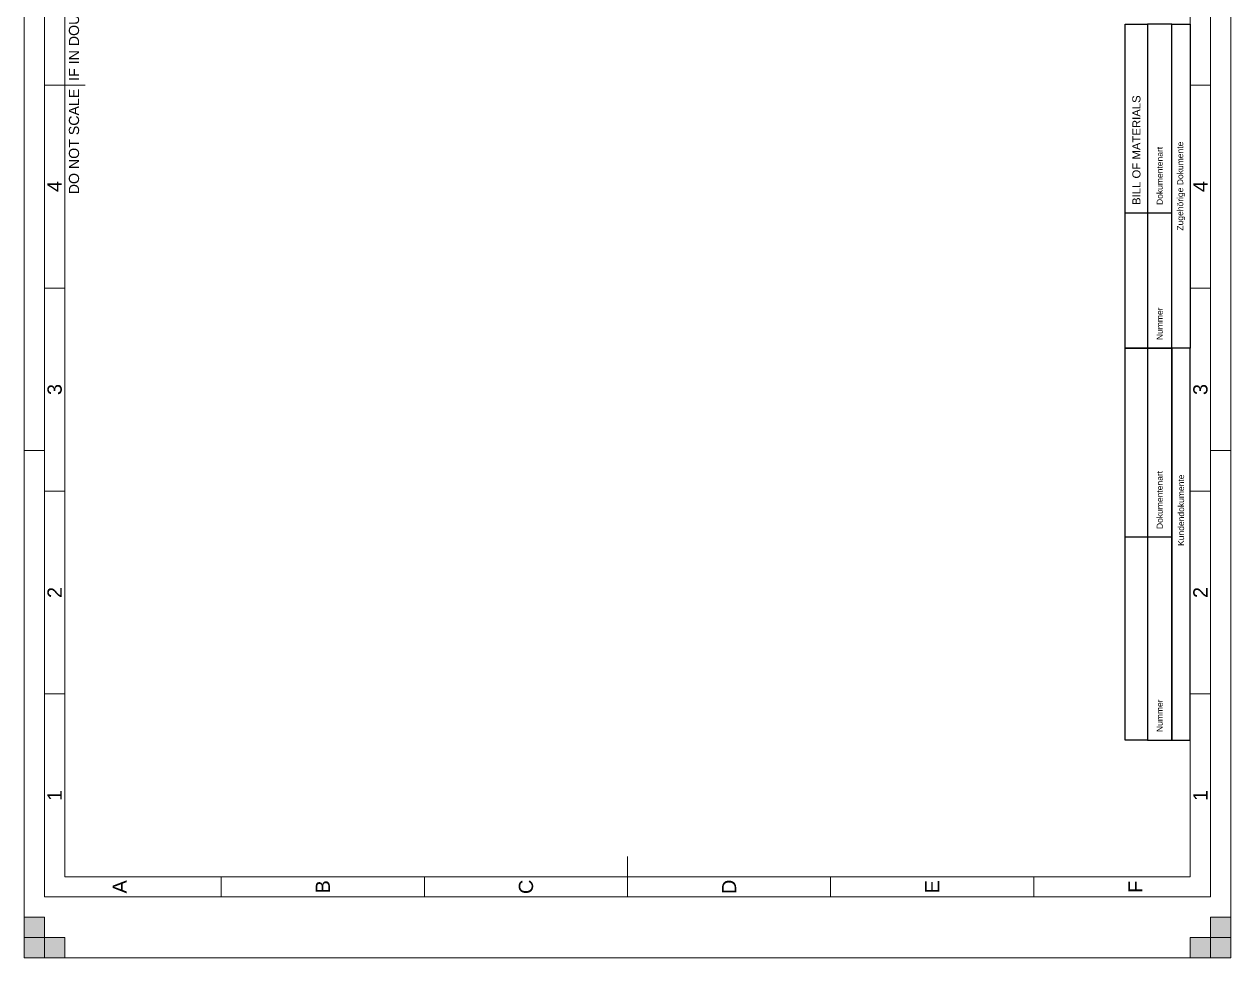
# Paper-space layout 'A3 - Portrait' of a CAD drawing. Header units: millimetres. Extents: x 0 to 297, y 0 to 420.
# Drawn here: x 0 to 297, y 0 to 230 of the extents above; entities that cross this region are included whole.
import ezdxf
from ezdxf.enums import TextEntityAlignment as Align

# ---------------------------------------------------------------- set-up
doc = ezdxf.new("R2010")
doc.units = ezdxf.units.MM
for name, color, linetype, lineweight in [('CDL_FRAME', 7, 'Continuous', 18), ('CDL_FRAME_GREEN', 3, 'Continuous', 18), ('CDL_FRAME_RED', 1, 'Continuous', 18), ('CDL_FRAME_YELLOW', 2, 'Continuous', 18)]:
    doc.layers.add(name, color=color, linetype=linetype, lineweight=lineweight)
for name, color, linetype in [('CDL_LANGUAGE_DE', 3, 'Continuous'), ('CDL_TITLE_BLOCK', 7, 'Continuous'), ('CDL_TITLE_BLOCK_GREEN', 3, 'Continuous')]:
    doc.layers.add(name, color=color, linetype=linetype)
doc.styles.add('RHI-CD2012', font='arial.ttf', dxfattribs={"height": 3})
doc.styles.add('RHI_BORDER', font='arial.ttf')
doc.styles.add('RHI_HEADER2017-H2', font='arial.ttf', dxfattribs={"height": 2})

# ---------------------------------------------------------------- blocks, each defined once
blk = doc.blocks.new('CDB_Additional Documents - Single line')
at = {"layer": 'CDL_TITLE_BLOCK_GREEN'}
blk.add_line((33.27, 0), (33.27, 5.5), dxfattribs=at)
blk.add_lwpolyline([(0, 5.5), (79.82, 5.5), (79.82, 0), (0, 0)], close=True, dxfattribs=at)
at = {"style": 'RHI_HEADER2017-H2'}
blk.add_attdef('TYPE', text='', height=2, dxfattribs=at).set_placement((35.27, 2.75), align=Align.MIDDLE_LEFT)
at = {"layer": 'CDL_TITLE_BLOCK', "style": 'RHI_HEADER2017-H2'}
blk.add_attdef('NUMBER', text='', height=2, dxfattribs=at).set_placement((2, 2.75), align=Align.MIDDLE_LEFT)
blk = doc.blocks.new('CDB_Customer Documents - Single line')
at = {"layer": 'CDL_TITLE_BLOCK_GREEN'}
blk.add_line((33.27, 0), (33.27, 5.5), dxfattribs=at)
blk.add_lwpolyline([(-16.73, 5.5), (79.82, 5.5), (79.82, 0), (-16.73, 0)], close=True, dxfattribs=at)
at = {"style": 'RHI_HEADER2017-H2'}
blk.add_attdef('TYPE', text='', height=2, dxfattribs=at).set_placement((35.27, 2.75), align=Align.MIDDLE_LEFT)
at = {"layer": 'CDL_TITLE_BLOCK', "style": 'RHI_HEADER2017-H2'}
blk.add_attdef('NUMBER', text='', height=2, dxfattribs=at).set_placement((-14.73, 2.75), align=Align.MIDDLE_LEFT)
blk = doc.blocks.new('CDB_Addintional documents')
at = {"layer": 'CDL_TITLE_BLOCK'}
blk.add_line((-46.55, 4.5), (-46.55, 10.5), dxfattribs=at)
for points in [[(0, 10.5), (-79.82, 10.5), (-79.82, 4.5), (0, 4.5)], [(-79.82, 4.5), (0, 4.5), (0, 0), (-79.82, 0)]]:
    blk.add_lwpolyline(points, close=True, dxfattribs=at)
at = {"layer": 'CDL_LANGUAGE_DE', "char_height": 1.5, "line_spacing_factor": 0.88, "style": 'RHI-CD2012'}
for s, insert, attachment_point in [('Nummer', (-77.82, 7.5), 4), ('Zugehörige Dokumente', (-39.91, 2.25), 5)]:
    blk.add_mtext(s, dxfattribs=dict(at, insert=insert, attachment_point=attachment_point))
at = {"layer": 'CDL_LANGUAGE_DE', "insert": (-44.55, 7.5), "char_height": 1.5, "width": 31.3227, "attachment_point": 4, "style": 'RHI-CD2012'}
blk.add_mtext('Dokumentenart', dxfattribs=at)
blk = doc.blocks.new('CDB_client documents')
at = {"layer": 'CDL_TITLE_BLOCK'}
blk.add_line((-46.55, 4.5), (-46.55, 10.5), dxfattribs=at)
for points in [[(-96.55, 4.5), (0, 4.5), (0, 10.5), (-96.55, 10.5)], [(0, 4.5), (-96.55, 4.5), (-96.55, 0), (0, 0)]]:
    blk.add_lwpolyline(points, close=True, dxfattribs=at)
at = {"layer": 'CDL_LANGUAGE_DE', "char_height": 1.5, "line_spacing_factor": 0.88, "style": 'RHI-CD2012'}
for s, insert, attachment_point in [('Nummer', (-94.55, 7.5), 4), ('Kundendokumente', (-39.91, 2.25), 5)]:
    blk.add_mtext(s, dxfattribs=dict(at, insert=insert, attachment_point=attachment_point))
at = {"layer": 'CDL_LANGUAGE_DE', "insert": (-44.55, 7.5), "char_height": 1.5, "width": 31.3227, "attachment_point": 4, "style": 'RHI-CD2012'}
blk.add_mtext('Dokumentenart', dxfattribs=at)
blk = doc.blocks.new('PORTRAIT_DINA3_FRAME_REV03_ISO5457')
at = {"layer": 'CDL_FRAME_GREEN'}
h = blk.add_hatch(color=256, dxfattribs=at)
h.dxf.hatch_style = 1
h.paths.add_polyline_path([(5, 5), (5, 10), (0, 10), (0, 5)])
h = blk.add_hatch(color=256, dxfattribs=at)
h.dxf.hatch_style = 1
h.paths.add_polyline_path([(292, 5), (292, 10), (297, 10), (297, 5)])
h = blk.add_hatch(color=256, dxfattribs=at)
h.dxf.hatch_style = 1
h.paths.add_polyline_path([(0, 5), (0, 0), (5, 0), (5, 5)])
h = blk.add_hatch(color=256, dxfattribs=at)
h.dxf.hatch_style = 1
h.paths.add_polyline_path([(5, 5), (5, 0), (10, 0), (10, 5)])
h = blk.add_hatch(color=256, dxfattribs=at)
h.dxf.hatch_style = 1
h.paths.add_polyline_path([(292, 5), (292, 0), (287, 0), (287, 5)])
h = blk.add_hatch(color=256, dxfattribs=at)
h.dxf.hatch_style = 1
h.paths.add_polyline_path([(297, 5), (297, 0), (292, 0), (292, 5)])
at = {"layer": 'CDL_FRAME', "linetype": 'Continuous'}
for p, q in [((10, 20), (10, 410)), ((287, 20), (287, 410)), ((15, 215), (5, 215)), ((292, 215), (287, 215)), ((148.5, 15), (148.5, 25)), ((287, 20), (10, 20))]:
    blk.add_line(p, q, dxfattribs=at)
at = {"layer": 'CDL_FRAME_GREEN', "linetype": 'Continuous'}
for p, q in [((0, 0), (0, 420)), ((297, 0), (297, 420)), ((0, 125), (5, 125)), ((297, 125), (292, 125)), ((297, 0), (0, 0))]:
    blk.add_line(p, q, dxfattribs=at)
at = {"layer": 'CDL_FRAME_GREEN'}
for points in [[(5, 0), (5, 10), (0, 10), (0, 0)], [(292, 0), (292, 10), (297, 10), (297, 0)], [(10, 5), (10, 0), (0, 0), (0, 5)], [(287, 5), (287, 0), (297, 0), (297, 5)]]:
    blk.add_lwpolyline(points, close=True, dxfattribs=at)
at = {"layer": 'CDL_FRAME_RED', "linetype": 'Continuous'}
for p, q in [((5, 15), (5, 415)), ((292, 15), (292, 415)), ((292, 15), (5, 15))]:
    blk.add_line(p, q, dxfattribs=at)
at = {"layer": 'CDL_FRAME_YELLOW', "linetype": 'Continuous'}
for p, q in [((10, 165), (5, 165)), ((292, 165), (287, 165)), ((10, 115), (5, 115)), ((292, 115), (287, 115)), ((10, 65), (5, 65)), ((292, 65), (287, 65)), ((48.5, 15), (48.5, 20)), ((98.5, 15), (98.5, 20)), ((198.5, 15), (198.5, 20)), ((248.5, 15), (248.5, 20))]:
    blk.add_line(p, q, dxfattribs=at)
at = {"layer": 'CDL_FRAME_GREEN', "linetype": 'Continuous', "style": 'RHI_BORDER'}
for s, p in [('4', (7.5, 190)), ('4', (289.5, 190)), ('3', (7.5, 140)), ('3', (289.5, 140)), ('2', (7.5, 90)), ('2', (289.5, 90)), ('1', (7.5, 40)), ('1', (289.5, 40)), ('A', (23.5, 17.5)), ('B', (73.5, 17.5)), ('C', (123.5, 17.5)), ('D', (173.5, 17.5)), ('E', (223.5, 17.5)), ('F', (273.5, 17.5))]:
    blk.add_text(s, height=3.5, rotation=90, dxfattribs=at).set_placement(p, align=Align.MIDDLE_CENTER)
at = {"layer": 'CDL_FRAME_GREEN', "insert": (12.5, 216.9), "char_height": 2.5, "attachment_point": 5, "rotation": 90, "style": 'RHI_BORDER'}
blk.add_mtext_dynamic_manual_height_columns('{\\fArial|b0|i0|c0|p34;DO NOT SCALE  IF IN DOUBT, ASK}', width=60.0866, gutter_width=17.5, heights=[0], dxfattribs=at)

psp = doc.layouts.new('A3 - Portrait')

# ---------------------------------------------------------------- block references
at = {"layer": 'CDL_TITLE_BLOCK', "lineweight": 0}
psp.add_blockref('PORTRAIT_DINA3_FRAME_REV03_ISO5457', (0, 0), dxfattribs=at)
at = {"layer": 'CDL_TITLE_BLOCK', "rotation": 90}
psp.add_blockref('CDB_Additional Documents - Single line', (276.5, 150.18), dxfattribs=at).add_auto_attribs({'TYPE': 'BILL OF MATERIALS'})
for name, p in [('CDB_Addintional documents', (287, 230)), ('CDB_Customer Documents - Single line', (276.5, 70.35)), ('CDB_client documents', (287, 150.18))]:
    psp.add_blockref(name, p, dxfattribs=at)

doc.saveas('drawing.dxf')
